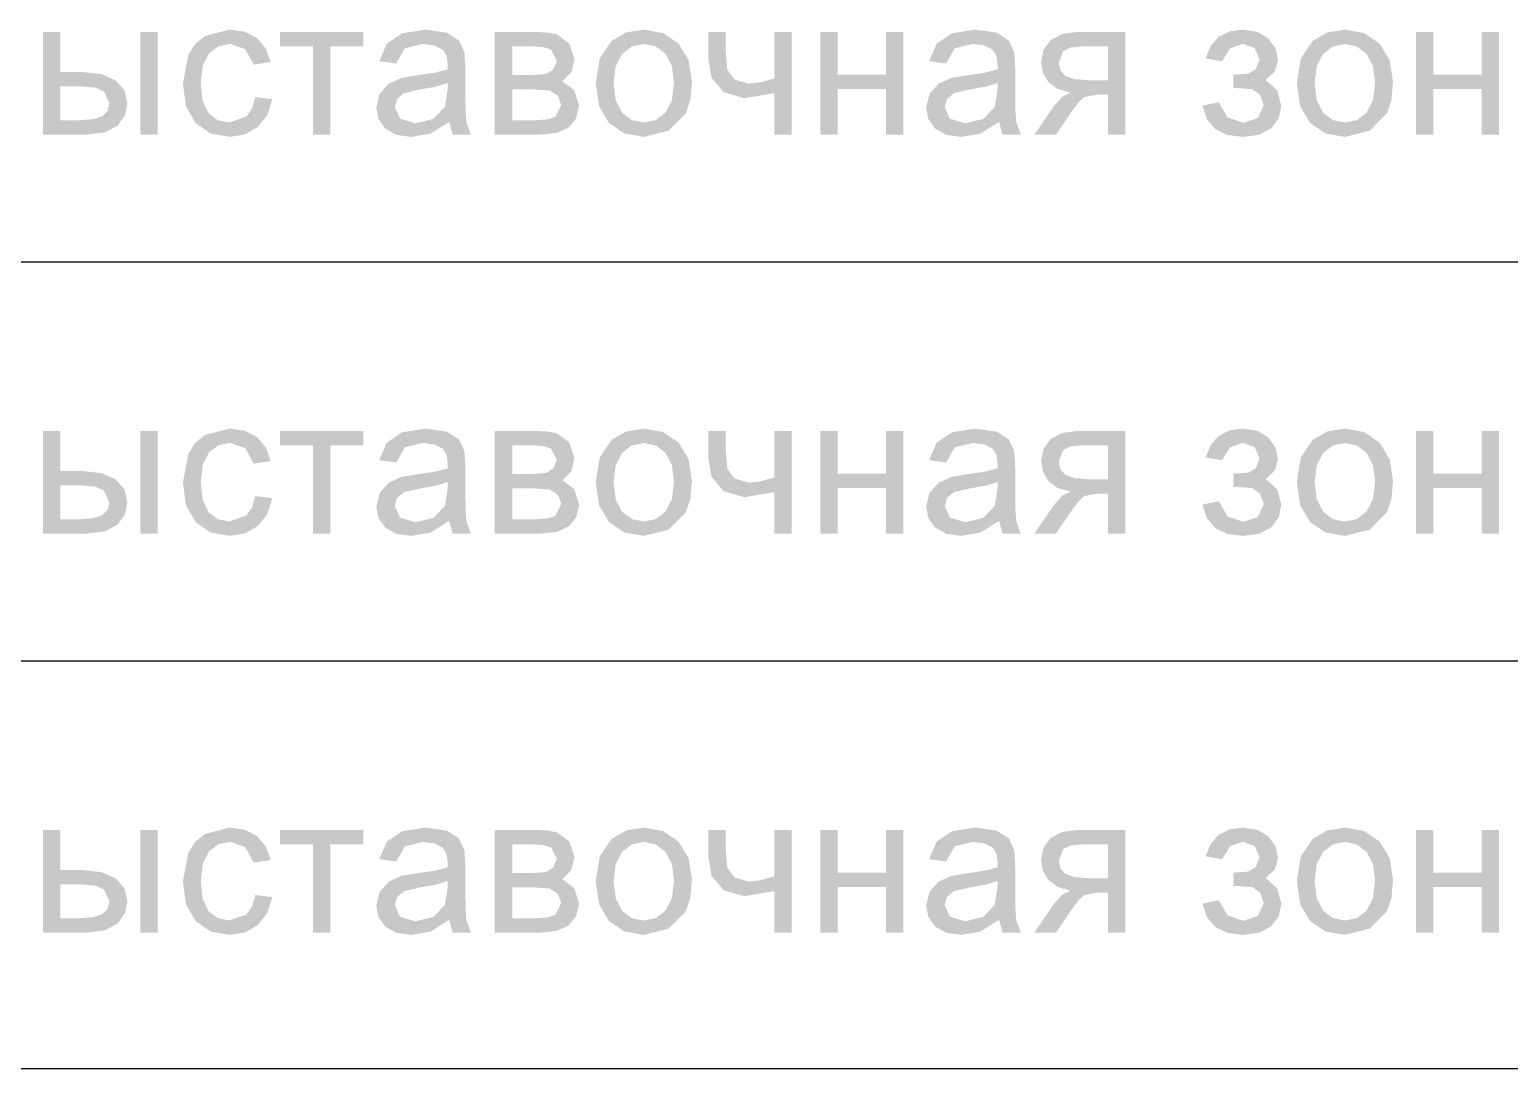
# Model space of a CAD drawing. Header units: millimetres. Extents: x 0 to 420, y 0 to 297.
# Drawn here: x 36.66 to 44.04, y 107.82 to 113 of the extents above; entities that cross this region are included whole.
import ezdxf

# ---------------------------------------------------------------- set-up
doc = ezdxf.new("R2010")
doc.units = ezdxf.units.MM
doc.layers.get('0').update_dxf_attribs({"linetype": 'CONTINUOUS'})

msp = doc.modelspace()

# ---------------------------------------------------------------- hatches: boundary and pattern name
at = {"true_color": 0x0000fb}
h = msp.add_hatch(color=0, dxfattribs=at)
h.paths.add_polyline_path([(37.209582, 112.991745), (37.296122, 112.991745), (37.296122, 112.479666), (37.209582, 112.479666)], flags=0)
h.paths.add_polyline_path([(36.723961, 112.991745), (36.810502, 112.991745), (36.810502, 112.791654), (36.920745, 112.791654), (37.015829, 112.781043), (37.086109, 112.749762), (37.129793, 112.70029), (37.144538, 112.635109), (37.132274, 112.575233), (37.096031, 112.524866), (37.032779, 112.490897), (36.940589, 112.479666), (36.723961, 112.479666)], flags=0)
h.paths.add_polyline_path([(36.810502, 112.551324), (36.902003, 112.551324), (36.972283, 112.556285), (37.019412, 112.571168), (37.045733, 112.597075), (37.05469, 112.634558), (37.028232, 112.693538), (36.986408, 112.713381), (36.913579, 112.719996), (36.810502, 112.719996)], flags=0)
for points in [[(37.782221, 112.667079), (37.867108, 112.656055), (37.842235, 112.577162), (37.79545, 112.5177), (37.731303, 112.480493), (37.654339, 112.468091), (37.559186, 112.485109), (37.485116, 112.536441), (37.437023, 112.620019), (37.421175, 112.733776), (37.448736, 112.878746), (37.483394, 112.932972), (37.532521, 112.971901), (37.654891, 113.003321), (37.730407, 112.992641), (37.791041, 112.960877), (37.834518, 112.909959), (37.859391, 112.841263), (37.774504, 112.828585), (37.732061, 112.905756), (37.658198, 112.932214), (37.598529, 112.920294), (37.551262, 112.884809), (37.520532, 112.824107), (37.510472, 112.736533), (37.520118, 112.646822), (37.549608, 112.586051), (37.595221, 112.551324), (37.653237, 112.539749), (37.738675, 112.570617), (37.766443, 112.610373)], [(37.905563, 112.991745), (38.32173, 112.991745), (38.32173, 112.920087), (38.156917, 112.920087), (38.156917, 112.479666), (38.070928, 112.479666), (38.070928, 112.920087), (37.905563, 112.920087)], [(40.041543, 112.991745), (40.128635, 112.991745), (40.128635, 112.894731), (40.1358, 112.803781), (40.171629, 112.754723), (40.243287, 112.733776), (40.299511, 112.740115), (40.370618, 112.759684), (40.370618, 112.991745), (40.45771, 112.991745), (40.45771, 112.479666), (40.370618, 112.479666), (40.370618, 112.686372), (40.221239, 112.661016), (40.118161, 112.690782), (40.057528, 112.762991), (40.041543, 112.8578)], [(40.600048, 112.991745), (40.68714, 112.991745), (40.68714, 112.778976), (40.92747, 112.778976), (40.92747, 112.991745), (41.014562, 112.991745), (41.014562, 112.479666), (40.92747, 112.479666), (40.92747, 112.706767), (40.68714, 112.706767), (40.68714, 112.479666), (40.600048, 112.479666)], [(42.659489, 112.711177), (42.659489, 112.778976), (42.734454, 112.783386), (42.771937, 112.806537), (42.790127, 112.855044), (42.766425, 112.911268), (42.706342, 112.932214), (42.643848, 112.910441), (42.603265, 112.845673), (42.521134, 112.859454), (42.547058, 112.922395), (42.586728, 112.967354), (42.640041, 112.994329), (42.706893, 113.003321), (42.779998, 112.992159), (42.835327, 112.958672), (42.870329, 112.909545), (42.88218, 112.851737), (42.866952, 112.795237), (42.821546, 112.751967), (42.879424, 112.69905), (42.898716, 112.622982), (42.886038, 112.560419), (42.848556, 112.511085), (42.788198, 112.478839), (42.707996, 112.468091), (42.629637, 112.477814), (42.569779, 112.50702), (42.528317, 112.55576), (42.505149, 112.624085), (42.586728, 112.641172), (42.631377, 112.565105), (42.709649, 112.538095), (42.78241, 112.5629), (42.811624, 112.626289), (42.793434, 112.678104), (42.754298, 112.706216), (42.679333, 112.711728)], [(43.570189, 112.991745), (43.657281, 112.991745), (43.657281, 112.778976), (43.897611, 112.778976), (43.897611, 112.991745), (43.984703, 112.991745), (43.984703, 112.479666), (43.897611, 112.479666), (43.897611, 112.706767), (43.657281, 112.706767), (43.657281, 112.479666), (43.570189, 112.479666)], [(37.782221, 110.677413), (37.867108, 110.666388), (37.842235, 110.587496), (37.79545, 110.528033), (37.731303, 110.490826), (37.654339, 110.478424), (37.559186, 110.495443), (37.485116, 110.546775), (37.437023, 110.630353), (37.421175, 110.74411), (37.448736, 110.889079), (37.483394, 110.943305), (37.532521, 110.982235), (37.654891, 111.013654), (37.730407, 111.002974), (37.791041, 110.97121), (37.834518, 110.920292), (37.859391, 110.851597), (37.774504, 110.838919), (37.732061, 110.916089), (37.658198, 110.942547), (37.598529, 110.930627), (37.551262, 110.895143), (37.520532, 110.83444), (37.510472, 110.746866), (37.520118, 110.657156), (37.549608, 110.596384), (37.595221, 110.561658), (37.653237, 110.550082), (37.738675, 110.58095), (37.766443, 110.620706)], [(37.905563, 111.002079), (38.32173, 111.002079), (38.32173, 110.930421), (38.156917, 110.930421), (38.156917, 110.49), (38.070928, 110.49), (38.070928, 110.930421), (37.905563, 110.930421)], [(40.041543, 111.002079), (40.128635, 111.002079), (40.128635, 110.905065), (40.1358, 110.814114), (40.171629, 110.765056), (40.243287, 110.74411), (40.299511, 110.750449), (40.370618, 110.770017), (40.370618, 111.002079), (40.45771, 111.002079), (40.45771, 110.49), (40.370618, 110.49), (40.370618, 110.696705), (40.221239, 110.671349), (40.118161, 110.701115), (40.057528, 110.773324), (40.041543, 110.868133)], [(40.600048, 111.002079), (40.68714, 111.002079), (40.68714, 110.789309), (40.92747, 110.789309), (40.92747, 111.002079), (41.014562, 111.002079), (41.014562, 110.49), (40.92747, 110.49), (40.92747, 110.7171), (40.68714, 110.7171), (40.68714, 110.49), (40.600048, 110.49)], [(42.659489, 110.72151), (42.659489, 110.789309), (42.734454, 110.793719), (42.771937, 110.81687), (42.790127, 110.865377), (42.766425, 110.921601), (42.706342, 110.942547), (42.643848, 110.920774), (42.603265, 110.856007), (42.521134, 110.869787), (42.547058, 110.932729), (42.586728, 110.977687), (42.640041, 111.004662), (42.706893, 111.013654), (42.779998, 111.002492), (42.835327, 110.969006), (42.870329, 110.919879), (42.88218, 110.86207), (42.866952, 110.80557), (42.821546, 110.7623), (42.879424, 110.709383), (42.898716, 110.633316), (42.886038, 110.570753), (42.848556, 110.521419), (42.788198, 110.489173), (42.707996, 110.478424), (42.629637, 110.488148), (42.569779, 110.517354), (42.528317, 110.566093), (42.505149, 110.634418), (42.586728, 110.651506), (42.631377, 110.575438), (42.709649, 110.548428), (42.78241, 110.573233), (42.811624, 110.636623), (42.793434, 110.688437), (42.754298, 110.716549), (42.679333, 110.722061)], [(43.570189, 111.002079), (43.657281, 111.002079), (43.657281, 110.789309), (43.897611, 110.789309), (43.897611, 111.002079), (43.984703, 111.002079), (43.984703, 110.49), (43.897611, 110.49), (43.897611, 110.7171), (43.657281, 110.7171), (43.657281, 110.49), (43.570189, 110.49)], [(37.782223, 108.687746), (37.867111, 108.676722), (37.842237, 108.597829), (37.795453, 108.538367), (37.731305, 108.50116), (37.654342, 108.488757), (37.559188, 108.505776), (37.485118, 108.557108), (37.437025, 108.640686), (37.421177, 108.754443), (37.448738, 108.899413), (37.483396, 108.953639), (37.532523, 108.992568), (37.654893, 109.023987), (37.730409, 109.013308), (37.791043, 108.981544), (37.83452, 108.930625), (37.859394, 108.86193), (37.774506, 108.849252), (37.732063, 108.926422), (37.6582, 108.952881), (37.598531, 108.940961), (37.551264, 108.905476), (37.520534, 108.844774), (37.510474, 108.757199), (37.520121, 108.667489), (37.549611, 108.606717), (37.595224, 108.571991), (37.653239, 108.560415), (37.738677, 108.591283), (37.766445, 108.63104)], [(37.905565, 109.012412), (38.321733, 109.012412), (38.321733, 108.940754), (38.156919, 108.940754), (38.156919, 108.500333), (38.07093, 108.500333), (38.07093, 108.940754), (37.905565, 108.940754)], [(40.041545, 109.012412), (40.128637, 109.012412), (40.128637, 108.915398), (40.135803, 108.824447), (40.171632, 108.775389), (40.24329, 108.754443), (40.299514, 108.760782), (40.37062, 108.78035), (40.37062, 109.012412), (40.457712, 109.012412), (40.457712, 108.500333), (40.37062, 108.500333), (40.37062, 108.707039), (40.221241, 108.681683), (40.118164, 108.711448), (40.05753, 108.783658), (40.041545, 108.878467)], [(40.60005, 109.012412), (40.687142, 109.012412), (40.687142, 108.799643), (40.927472, 108.799643), (40.927472, 109.012412), (41.014564, 109.012412), (41.014564, 108.500333), (40.927472, 108.500333), (40.927472, 108.727434), (40.687142, 108.727434), (40.687142, 108.500333), (40.60005, 108.500333)], [(42.659491, 108.731843), (42.659491, 108.799643), (42.734456, 108.804053), (42.771939, 108.827204), (42.790129, 108.875711), (42.766427, 108.931934), (42.706344, 108.952881), (42.64385, 108.931108), (42.603267, 108.86634), (42.521136, 108.88012), (42.54706, 108.943062), (42.586731, 108.988021), (42.640044, 109.014996), (42.706896, 109.023987), (42.780001, 109.012825), (42.835329, 108.979339), (42.870331, 108.930212), (42.882182, 108.872403), (42.866955, 108.815904), (42.821548, 108.772633), (42.879426, 108.719717), (42.898719, 108.643649), (42.886041, 108.581086), (42.848558, 108.531752), (42.7882, 108.499506), (42.707998, 108.488757), (42.629639, 108.498481), (42.569781, 108.527687), (42.528319, 108.576426), (42.505151, 108.644751), (42.586731, 108.661839), (42.631379, 108.585771), (42.709652, 108.558762), (42.782412, 108.583566), (42.811626, 108.646956), (42.793436, 108.69877), (42.7543, 108.726882), (42.679335, 108.732395)], [(43.570191, 109.012412), (43.657283, 109.012412), (43.657283, 108.799643), (43.897613, 108.799643), (43.897613, 109.012412), (43.984705, 109.012412), (43.984705, 108.500333), (43.897613, 108.500333), (43.897613, 108.727434), (43.657283, 108.727434), (43.657283, 108.500333), (43.570191, 108.500333)]]:
    msp.add_hatch(color=0, dxfattribs=at).paths.add_polyline_path(points, flags=0)
h = msp.add_hatch(color=0, dxfattribs=at)
h.paths.add_polyline_path([(38.749385, 112.543056), (38.656229, 112.484627), (38.560318, 112.468091), (38.485628, 112.478426), (38.430782, 112.509432), (38.396814, 112.556285), (38.385583, 112.614714), (38.40267, 112.683065), (38.447319, 112.733225), (38.510157, 112.761888), (38.587328, 112.775118), (38.67814, 112.788347), (38.741668, 112.804883), (38.742219, 112.827483), (38.736087, 112.872614), (38.717966, 112.902448), (38.676211, 112.92429), (38.618747, 112.931663), (38.528348, 112.910165), (38.485353, 112.834098), (38.400466, 112.845673), (38.438499, 112.933868), (38.515118, 112.985131), (38.631425, 113.003321), (38.737809, 112.987887), (38.798443, 112.94875), (38.825453, 112.890322), (38.829862, 112.809844), (38.829862, 112.694089), (38.831171, 112.595353), (38.835374, 112.540851), (38.857423, 112.479666), (38.766473, 112.479666)], flags=0)
h.paths.add_polyline_path([(38.741668, 112.736533), (38.682619, 112.718618), (38.600005, 112.704011), (38.524489, 112.686372), (38.490314, 112.65826), (38.478187, 112.616919), (38.504094, 112.559041), (38.581264, 112.53589), (38.670561, 112.557939), (38.727887, 112.618021), (38.741668, 112.705113)], flags=0)
h = msp.add_hatch(color=0, dxfattribs=at)
h.paths.add_polyline_path([(38.976667, 112.991745), (39.176758, 112.991745), (39.240906, 112.988576), (39.28645, 112.979618), (39.348186, 112.934419), (39.374093, 112.856146), (39.358659, 112.791654), (39.313459, 112.746454), (39.37299, 112.701255), (39.397244, 112.622982), (39.381603, 112.559455), (39.344879, 112.514944), (39.287001, 112.488417), (39.207626, 112.479666), (38.976667, 112.479666)], flags=0)
h.paths.add_polyline_path([(39.063759, 112.77622), (39.156363, 112.77622), (39.231879, 112.781732), (39.269362, 112.805434), (39.285898, 112.847878), (39.257235, 112.904102), (39.218306, 112.916022), (39.159119, 112.920087), (39.063759, 112.920087)], flags=0)
h.paths.add_polyline_path([(39.063759, 112.551324), (39.17786, 112.551324), (39.239941, 112.555527), (39.279284, 112.568412), (39.307947, 112.627392), (39.291962, 112.672592), (39.250621, 112.699601), (39.16849, 112.705113), (39.063759, 112.705113)], flags=0)
h = msp.add_hatch(color=0, dxfattribs=at)
h.paths.add_polyline_path([(39.480224, 112.735981), (39.499792, 112.85966), (39.559048, 112.946546), (39.632291, 112.988989), (39.720003, 113.003321), (39.815983, 112.985957), (39.892533, 112.933868), (39.942901, 112.85153), (39.959781, 112.743147), (39.95234, 112.654401), (39.930016, 112.587153), (39.844026, 112.49951), (39.720003, 112.468091), (39.622851, 112.485178), (39.54637, 112.536993), (39.496761, 112.620984)], flags=0)
h.paths.add_polyline_path([(39.56897, 112.735981), (39.579719, 112.649509), (39.611965, 112.588256), (39.660403, 112.551807), (39.720003, 112.539749), (39.779121, 112.551875), (39.82749, 112.588807), (39.859736, 112.65075), (39.870485, 112.738737), (39.859736, 112.821833), (39.82749, 112.882605), (39.779121, 112.919329), (39.720003, 112.931663), (39.660403, 112.919329), (39.611965, 112.882605), (39.579719, 112.821489)], flags=0)
h = msp.add_hatch(color=0, dxfattribs=at)
h.paths.add_polyline_path([(41.491364, 112.543056), (41.398209, 112.484627), (41.302297, 112.468091), (41.227608, 112.478426), (41.172762, 112.509432), (41.138793, 112.556285), (41.127562, 112.614714), (41.14465, 112.683065), (41.189298, 112.733225), (41.252137, 112.761888), (41.329307, 112.775118), (41.42012, 112.788347), (41.483647, 112.804883), (41.484198, 112.827483), (41.478066, 112.872614), (41.459945, 112.902448), (41.41819, 112.92429), (41.360726, 112.931663), (41.270327, 112.910165), (41.227332, 112.834098), (41.142445, 112.845673), (41.180479, 112.933868), (41.257098, 112.985131), (41.373404, 113.003321), (41.479789, 112.987887), (41.540422, 112.94875), (41.567432, 112.890322), (41.571842, 112.809844), (41.571842, 112.694089), (41.573151, 112.595353), (41.577354, 112.540851), (41.599402, 112.479666), (41.508452, 112.479666)], flags=0)
h.paths.add_polyline_path([(41.483647, 112.736533), (41.424598, 112.718618), (41.341985, 112.704011), (41.266468, 112.686372), (41.232293, 112.65826), (41.220166, 112.616919), (41.246073, 112.559041), (41.323244, 112.53589), (41.41254, 112.557939), (41.469867, 112.618021), (41.483647, 112.705113)], flags=0)
h = msp.add_hatch(color=0, dxfattribs=at)
h.paths.add_polyline_path([(42.121584, 112.991745), (42.121584, 112.479666), (42.035044, 112.479666), (42.035044, 112.679206), (41.984883, 112.679206), (41.916532, 112.667079), (41.889178, 112.642344), (41.851489, 112.591563), (41.775421, 112.479666), (41.667934, 112.479666), (41.761641, 112.61747), (41.80436, 112.666942), (41.847079, 112.689128), (41.782243, 112.707387), (41.736836, 112.742596), (41.709827, 112.789174), (41.701007, 112.842366), (41.712652, 112.902586), (41.747861, 112.950404), (41.805187, 112.98141), (41.884011, 112.991745)], flags=0)
h.paths.add_polyline_path([(42.035044, 112.920087), (41.911571, 112.920087), (41.847562, 112.913955), (41.81125, 112.895834), (41.789202, 112.83961), (41.79747, 112.799784), (41.822275, 112.772362), (41.867888, 112.756238), (41.939132, 112.750864), (42.035044, 112.750864)], flags=0)
h = msp.add_hatch(color=0, dxfattribs=at)
h.paths.add_polyline_path([(42.976349, 112.735981), (42.995917, 112.85966), (43.055173, 112.946546), (43.128415, 112.988989), (43.216128, 113.003321), (43.312108, 112.985957), (43.388658, 112.933868), (43.439025, 112.85153), (43.455906, 112.743147), (43.448465, 112.654401), (43.426141, 112.587153), (43.340151, 112.49951), (43.216128, 112.468091), (43.118976, 112.485178), (43.042495, 112.536993), (42.992885, 112.620984)], flags=0)
h.paths.add_polyline_path([(43.065095, 112.735981), (43.075843, 112.649509), (43.108089, 112.588256), (43.156527, 112.551807), (43.216128, 112.539749), (43.275245, 112.551875), (43.323615, 112.588807), (43.355861, 112.65075), (43.366609, 112.738737), (43.355861, 112.821833), (43.323615, 112.882605), (43.275245, 112.919329), (43.216128, 112.931663), (43.156527, 112.919329), (43.108089, 112.882605), (43.075843, 112.821489)], flags=0)
h = msp.add_hatch(color=0, dxfattribs=at)
h.paths.add_polyline_path([(37.209582, 111.002079), (37.296122, 111.002079), (37.296122, 110.49), (37.209582, 110.49)], flags=0)
h.paths.add_polyline_path([(36.723961, 111.002079), (36.810502, 111.002079), (36.810502, 110.801987), (36.920745, 110.801987), (37.015829, 110.791377), (37.086109, 110.760095), (37.129793, 110.710623), (37.144538, 110.645442), (37.132274, 110.585567), (37.096031, 110.535199), (37.032779, 110.501231), (36.940589, 110.49), (36.723961, 110.49)], flags=0)
h.paths.add_polyline_path([(36.810502, 110.561658), (36.902003, 110.561658), (36.972283, 110.566618), (37.019412, 110.581501), (37.045733, 110.607408), (37.05469, 110.644891), (37.028232, 110.703871), (36.986408, 110.723715), (36.913579, 110.730329), (36.810502, 110.730329)], flags=0)
h = msp.add_hatch(color=0, dxfattribs=at)
h.paths.add_polyline_path([(38.749385, 110.553389), (38.656229, 110.49496), (38.560318, 110.478424), (38.485628, 110.488759), (38.430782, 110.519765), (38.396814, 110.566618), (38.385583, 110.625047), (38.40267, 110.693398), (38.447319, 110.743559), (38.510157, 110.772222), (38.587328, 110.785451), (38.67814, 110.79868), (38.741668, 110.815217), (38.742219, 110.837816), (38.736087, 110.882947), (38.717966, 110.912782), (38.676211, 110.934624), (38.618747, 110.941996), (38.528348, 110.920499), (38.485353, 110.844431), (38.400466, 110.856007), (38.438499, 110.944201), (38.515118, 110.995464), (38.631425, 111.013654), (38.737809, 110.99822), (38.798443, 110.959084), (38.825453, 110.900655), (38.829862, 110.820178), (38.829862, 110.704422), (38.831171, 110.605686), (38.835374, 110.551184), (38.857423, 110.49), (38.766473, 110.49)], flags=0)
h.paths.add_polyline_path([(38.741668, 110.746866), (38.682619, 110.728951), (38.600005, 110.714344), (38.524489, 110.696705), (38.490314, 110.668593), (38.478187, 110.627252), (38.504094, 110.569375), (38.581264, 110.546224), (38.670561, 110.568272), (38.727887, 110.628355), (38.741668, 110.715447)], flags=0)
h = msp.add_hatch(color=0, dxfattribs=at)
h.paths.add_polyline_path([(38.976667, 111.002079), (39.176758, 111.002079), (39.240906, 110.998909), (39.28645, 110.989952), (39.348186, 110.944752), (39.374093, 110.86648), (39.358659, 110.801987), (39.313459, 110.756788), (39.37299, 110.711588), (39.397244, 110.633316), (39.381603, 110.569788), (39.344879, 110.525277), (39.287001, 110.49875), (39.207626, 110.49), (38.976667, 110.49)], flags=0)
h.paths.add_polyline_path([(39.063759, 110.786553), (39.156363, 110.786553), (39.231879, 110.792066), (39.269362, 110.815768), (39.285898, 110.858211), (39.257235, 110.914435), (39.218306, 110.926355), (39.159119, 110.930421), (39.063759, 110.930421)], flags=0)
h.paths.add_polyline_path([(39.063759, 110.561658), (39.17786, 110.561658), (39.239941, 110.565861), (39.279284, 110.578745), (39.307947, 110.637725), (39.291962, 110.682925), (39.250621, 110.709934), (39.16849, 110.715447), (39.063759, 110.715447)], flags=0)
h = msp.add_hatch(color=0, dxfattribs=at)
h.paths.add_polyline_path([(39.480224, 110.746315), (39.499792, 110.869994), (39.559048, 110.956879), (39.632291, 110.999322), (39.720003, 111.013654), (39.815983, 110.996291), (39.892533, 110.944201), (39.942901, 110.861863), (39.959781, 110.75348), (39.95234, 110.664735), (39.930016, 110.597487), (39.844026, 110.509843), (39.720003, 110.478424), (39.622851, 110.495512), (39.54637, 110.547326), (39.496761, 110.631317)], flags=0)
h.paths.add_polyline_path([(39.56897, 110.746315), (39.579719, 110.659843), (39.611965, 110.598589), (39.660403, 110.56214), (39.720003, 110.550082), (39.779121, 110.562209), (39.82749, 110.59914), (39.859736, 110.661083), (39.870485, 110.749071), (39.859736, 110.832166), (39.82749, 110.892938), (39.779121, 110.929663), (39.720003, 110.941996), (39.660403, 110.929663), (39.611965, 110.892938), (39.579719, 110.831822)], flags=0)
h = msp.add_hatch(color=0, dxfattribs=at)
h.paths.add_polyline_path([(41.491364, 110.553389), (41.398209, 110.49496), (41.302297, 110.478424), (41.227608, 110.488759), (41.172762, 110.519765), (41.138793, 110.566618), (41.127562, 110.625047), (41.14465, 110.693398), (41.189298, 110.743559), (41.252137, 110.772222), (41.329307, 110.785451), (41.42012, 110.79868), (41.483647, 110.815217), (41.484198, 110.837816), (41.478066, 110.882947), (41.459945, 110.912782), (41.41819, 110.934624), (41.360726, 110.941996), (41.270327, 110.920499), (41.227332, 110.844431), (41.142445, 110.856007), (41.180479, 110.944201), (41.257098, 110.995464), (41.373404, 111.013654), (41.479789, 110.99822), (41.540422, 110.959084), (41.567432, 110.900655), (41.571842, 110.820178), (41.571842, 110.704422), (41.573151, 110.605686), (41.577354, 110.551184), (41.599402, 110.49), (41.508452, 110.49)], flags=0)
h.paths.add_polyline_path([(41.483647, 110.746866), (41.424598, 110.728951), (41.341985, 110.714344), (41.266468, 110.696705), (41.232293, 110.668593), (41.220166, 110.627252), (41.246073, 110.569375), (41.323244, 110.546224), (41.41254, 110.568272), (41.469867, 110.628355), (41.483647, 110.715447)], flags=0)
h = msp.add_hatch(color=0, dxfattribs=at)
h.paths.add_polyline_path([(42.121584, 111.002079), (42.121584, 110.49), (42.035044, 110.49), (42.035044, 110.689539), (41.984883, 110.689539), (41.916532, 110.677413), (41.889178, 110.652677), (41.851489, 110.601896), (41.775421, 110.49), (41.667934, 110.49), (41.761641, 110.627803), (41.80436, 110.677275), (41.847079, 110.699461), (41.782243, 110.71772), (41.736836, 110.752929), (41.709827, 110.799507), (41.701007, 110.852699), (41.712652, 110.912919), (41.747861, 110.960737), (41.805187, 110.991743), (41.884011, 111.002079)], flags=0)
h.paths.add_polyline_path([(42.035044, 110.930421), (41.911571, 110.930421), (41.847562, 110.924288), (41.81125, 110.906167), (41.789202, 110.849943), (41.79747, 110.810118), (41.822275, 110.782695), (41.867888, 110.766572), (41.939132, 110.761197), (42.035044, 110.761197)], flags=0)
h = msp.add_hatch(color=0, dxfattribs=at)
h.paths.add_polyline_path([(42.976349, 110.746315), (42.995917, 110.869994), (43.055173, 110.956879), (43.128415, 110.999322), (43.216128, 111.013654), (43.312108, 110.996291), (43.388658, 110.944201), (43.439025, 110.861863), (43.455906, 110.75348), (43.448465, 110.664735), (43.426141, 110.597487), (43.340151, 110.509843), (43.216128, 110.478424), (43.118976, 110.495512), (43.042495, 110.547326), (42.992885, 110.631317)], flags=0)
h.paths.add_polyline_path([(43.065095, 110.746315), (43.075843, 110.659843), (43.108089, 110.598589), (43.156527, 110.56214), (43.216128, 110.550082), (43.275245, 110.562209), (43.323615, 110.59914), (43.355861, 110.661083), (43.366609, 110.749071), (43.355861, 110.832166), (43.323615, 110.892938), (43.275245, 110.929663), (43.216128, 110.941996), (43.156527, 110.929663), (43.108089, 110.892938), (43.075843, 110.831822)], flags=0)
h = msp.add_hatch(color=0, dxfattribs=at)
h.paths.add_polyline_path([(37.209584, 109.012412), (37.296125, 109.012412), (37.296125, 108.500333), (37.209584, 108.500333)], flags=0)
h.paths.add_polyline_path([(36.723963, 109.012412), (36.810504, 109.012412), (36.810504, 108.812321), (36.920747, 108.812321), (37.015832, 108.80171), (37.086112, 108.770428), (37.129795, 108.720957), (37.14454, 108.655776), (37.132276, 108.5959), (37.096034, 108.545533), (37.032782, 108.511564), (36.940591, 108.500333), (36.723963, 108.500333)], flags=0)
h.paths.add_polyline_path([(36.810504, 108.571991), (36.902006, 108.571991), (36.972286, 108.576952), (37.019415, 108.591835), (37.045735, 108.617742), (37.054692, 108.655224), (37.028234, 108.714204), (36.986411, 108.734048), (36.913581, 108.740663), (36.810504, 108.740663)], flags=0)
h = msp.add_hatch(color=0, dxfattribs=at)
h.paths.add_polyline_path([(38.749387, 108.563723), (38.656232, 108.505294), (38.56032, 108.488757), (38.485631, 108.499093), (38.430785, 108.530099), (38.396816, 108.576952), (38.385585, 108.635381), (38.402673, 108.703731), (38.447321, 108.753892), (38.51016, 108.782555), (38.58733, 108.795784), (38.678143, 108.809013), (38.74167, 108.82555), (38.742221, 108.84815), (38.736089, 108.89328), (38.717968, 108.923115), (38.676213, 108.944957), (38.618749, 108.952329), (38.52835, 108.930832), (38.485355, 108.854764), (38.400468, 108.86634), (38.438502, 108.954534), (38.515121, 109.005797), (38.631427, 109.023987), (38.737812, 109.008553), (38.798445, 108.969417), (38.825455, 108.910988), (38.829865, 108.830511), (38.829865, 108.714756), (38.831174, 108.616019), (38.835377, 108.561518), (38.857425, 108.500333), (38.766475, 108.500333)], flags=0)
h.paths.add_polyline_path([(38.74167, 108.757199), (38.682621, 108.739285), (38.600008, 108.724678), (38.524491, 108.707039), (38.490316, 108.678927), (38.478189, 108.637586), (38.504096, 108.579708), (38.581266, 108.556557), (38.670563, 108.578605), (38.72789, 108.638688), (38.74167, 108.72578)], flags=0)
h = msp.add_hatch(color=0, dxfattribs=at)
h.paths.add_polyline_path([(38.976669, 109.012412), (39.17676, 109.012412), (39.240908, 109.009242), (39.286452, 109.000285), (39.348188, 108.955086), (39.374095, 108.876813), (39.358661, 108.812321), (39.313461, 108.767121), (39.372993, 108.721921), (39.397246, 108.643649), (39.381605, 108.580121), (39.344881, 108.535611), (39.287003, 108.509083), (39.207628, 108.500333), (38.976669, 108.500333)], flags=0)
h.paths.add_polyline_path([(39.063761, 108.796887), (39.156365, 108.796887), (39.231882, 108.802399), (39.269364, 108.826101), (39.285901, 108.868545), (39.257238, 108.924769), (39.218308, 108.936689), (39.159121, 108.940754), (39.063761, 108.940754)], flags=0)
h.paths.add_polyline_path([(39.063761, 108.571991), (39.177863, 108.571991), (39.239943, 108.576194), (39.279286, 108.589079), (39.307949, 108.648059), (39.291964, 108.693258), (39.250623, 108.720268), (39.168492, 108.72578), (39.063761, 108.72578)], flags=0)
h = msp.add_hatch(color=0, dxfattribs=at)
h.paths.add_polyline_path([(39.480226, 108.756648), (39.499795, 108.880327), (39.55905, 108.967212), (39.632293, 109.009656), (39.720005, 109.023987), (39.815985, 109.006624), (39.892535, 108.954534), (39.942903, 108.872197), (39.959784, 108.763814), (39.952342, 108.675068), (39.930018, 108.60782), (39.844029, 108.520177), (39.720005, 108.488757), (39.622853, 108.505845), (39.546372, 108.557659), (39.496763, 108.641651)], flags=0)
h.paths.add_polyline_path([(39.568972, 108.756648), (39.579721, 108.670176), (39.611967, 108.608922), (39.660405, 108.572473), (39.720005, 108.560415), (39.779123, 108.572542), (39.827492, 108.609474), (39.859738, 108.671416), (39.870487, 108.759404), (39.859738, 108.8425), (39.827492, 108.903271), (39.779123, 108.939996), (39.720005, 108.952329), (39.660405, 108.939996), (39.611967, 108.903271), (39.579721, 108.842155)], flags=0)
h = msp.add_hatch(color=0, dxfattribs=at)
h.paths.add_polyline_path([(41.491367, 108.563723), (41.398211, 108.505294), (41.3023, 108.488757), (41.22761, 108.499093), (41.172764, 108.530099), (41.138795, 108.576952), (41.127564, 108.635381), (41.144652, 108.703731), (41.189301, 108.753892), (41.252139, 108.782555), (41.329309, 108.795784), (41.420122, 108.809013), (41.483649, 108.82555), (41.484201, 108.84815), (41.478068, 108.89328), (41.459947, 108.923115), (41.418193, 108.944957), (41.360728, 108.952329), (41.270329, 108.930832), (41.227334, 108.854764), (41.142447, 108.86634), (41.180481, 108.954534), (41.2571, 109.005797), (41.373406, 109.023987), (41.479791, 109.008553), (41.540425, 108.969417), (41.567434, 108.910988), (41.571844, 108.830511), (41.571844, 108.714756), (41.573153, 108.616019), (41.577356, 108.561518), (41.599405, 108.500333), (41.508454, 108.500333)], flags=0)
h.paths.add_polyline_path([(41.483649, 108.757199), (41.424601, 108.739285), (41.341987, 108.724678), (41.266471, 108.707039), (41.232295, 108.678927), (41.220169, 108.637586), (41.246076, 108.579708), (41.323246, 108.556557), (41.412543, 108.578605), (41.469869, 108.638688), (41.483649, 108.72578)], flags=0)
h = msp.add_hatch(color=0, dxfattribs=at)
h.paths.add_polyline_path([(42.121587, 109.012412), (42.121587, 108.500333), (42.035046, 108.500333), (42.035046, 108.699873), (41.984885, 108.699873), (41.916535, 108.687746), (41.889181, 108.66301), (41.851491, 108.61223), (41.775424, 108.500333), (41.667937, 108.500333), (41.761643, 108.638137), (41.804362, 108.687608), (41.847082, 108.709795), (41.782245, 108.728054), (41.736838, 108.763263), (41.709829, 108.80984), (41.701009, 108.863033), (41.712654, 108.923253), (41.747863, 108.971071), (41.805189, 109.002077), (41.884013, 109.012412)], flags=0)
h.paths.add_polyline_path([(42.035046, 108.940754), (41.911574, 108.940754), (41.847564, 108.934622), (41.811253, 108.9165), (41.789204, 108.860276), (41.797472, 108.820451), (41.822277, 108.793028), (41.86789, 108.776905), (41.939134, 108.771531), (42.035046, 108.771531)], flags=0)
h = msp.add_hatch(color=0, dxfattribs=at)
h.paths.add_polyline_path([(42.976351, 108.756648), (42.995919, 108.880327), (43.055175, 108.967212), (43.128418, 109.009656), (43.21613, 109.023987), (43.31211, 109.006624), (43.38866, 108.954534), (43.439027, 108.872197), (43.455908, 108.763814), (43.448467, 108.675068), (43.426143, 108.60782), (43.340153, 108.520177), (43.21613, 108.488757), (43.118978, 108.505845), (43.042497, 108.557659), (42.992888, 108.641651)], flags=0)
h.paths.add_polyline_path([(43.065097, 108.756648), (43.075846, 108.670176), (43.108092, 108.608922), (43.15653, 108.572473), (43.21613, 108.560415), (43.275248, 108.572542), (43.323617, 108.609474), (43.355863, 108.671416), (43.366612, 108.759404), (43.355863, 108.8425), (43.323617, 108.903271), (43.275248, 108.939996), (43.21613, 108.952329), (43.15653, 108.939996), (43.108092, 108.903271), (43.075846, 108.842155)], flags=0)

# ---------------------------------------------------------------- linework, layer by layer
at = {"color": 0, "true_color": 0x000007}
for points in [[(28.913668, 111.844666), (77.681668, 111.844666)], [(28.913668, 109.855), (77.681668, 109.855)], [(28.913668, 107.823), (77.681668, 107.823)]]:
    msp.add_lwpolyline(points, dxfattribs=at)

doc.saveas('drawing.dxf')
